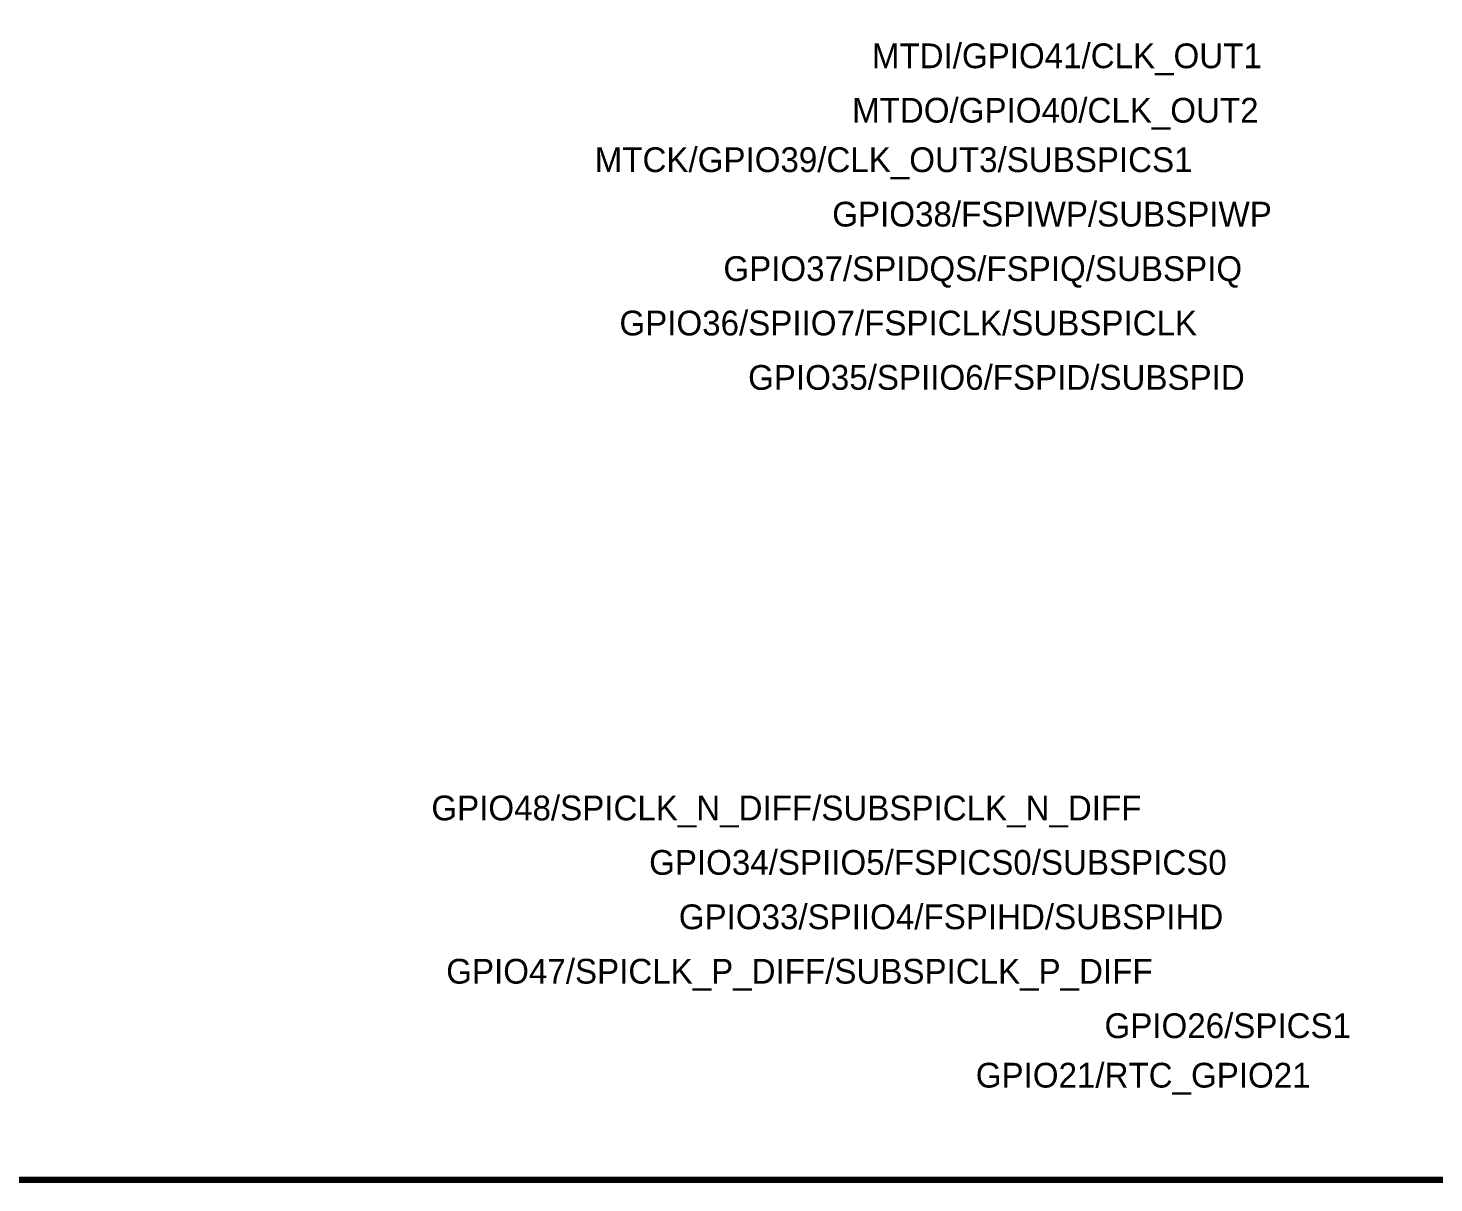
# Model space of a CAD drawing. Header units: inches. Extents: x 0 to 31.5, y 0 to 22.3.
# Drawn here: x 22.53 to 25.139, y 10.794 to 12.938 of the extents above; entities that cross this region are included whole.
import ezdxf

# ---------------------------------------------------------------- set-up
doc = ezdxf.new("R2010")
doc.units = ezdxf.units.IN
doc.header["$MEASUREMENT"] = 0
doc.layers.add('Sheet', color=255, linetype='Continuous')

msp = doc.modelspace()

# ---------------------------------------------------------------- linework, layer by layer
at = {"layer": 'Sheet'}
for points in [[(19.9998, 14.1994, 0.0118, 0.0118, 0), (25.1982, 14.1994, 0.0118, 0.0118, 0), (25.1982, 10.7997, 0.0118, 0.0118, 0), (19.9998, 10.7997, 0.0118, 0.0118, 0), (19.9998, 14.1994, 0.0118, 0.0118, 0)], [(19.9998, 14.1994, 0.0039, 0.0039, 0), (19.9998, 10.7997, 0.0039, 0.0039, 0), (25.1982, 10.7997, 0.0039, 0.0039, 0), (25.1982, 14.1994, 0.0039, 0.0039, 0), (19.9998, 14.1994, 0.0039, 0.0039, 0), (19.9998, 14.1994, 0.0039, 0.0039, 0)]]:
    msp.add_lwpolyline(points, format="xyseb", close=True, dxfattribs=at)

# ---------------------------------------------------------------- texts
for s, p in [('MTDI/GPIO41/CLK_OUT1', (24.0958, 12.8636)), ('MTDO/GPIO40/CLK_OUT2', (24.0591, 12.7625)), ('MTCK/GPIO39/CLK_OUT3/SUBSPICS1', (23.5814, 12.6707)), ('GPIO38/FSPIWP/SUBSPIWP', (24.0223, 12.5696)), ('GPIO37/SPIDQS/FSPIQ/SUBSPIQ', (23.8202, 12.4685)), ('GPIO36/SPIIO7/FSPICLK/SUBSPICLK', (23.6273, 12.3674)), ('GPIO35/SPIIO6/FSPID/SUBSPID', (23.8661, 12.2664)), ('GPIO48/SPICLK_N_DIFF/SUBSPICLK_N_DIFF', (23.2782, 11.467)), ('GPIO34/SPIIO5/FSPICS0/SUBSPICS0', (23.6824, 11.3659)), ('GPIO33/SPIIO4/FSPIHD/SUBSPIHD', (23.7375, 11.2649)), ('GPIO47/SPICLK_P_DIFF/SUBSPICLK_P_DIFF', (23.3058, 11.1638)), ('GPIO26/SPICS1', (24.5276, 11.0627)), ('GPIO21/RTC_GPIO21', (24.2887, 10.9708))]:
    msp.add_text(s, height=0.045941, dxfattribs=at).set_placement(p)

doc.saveas('drawing.dxf')
